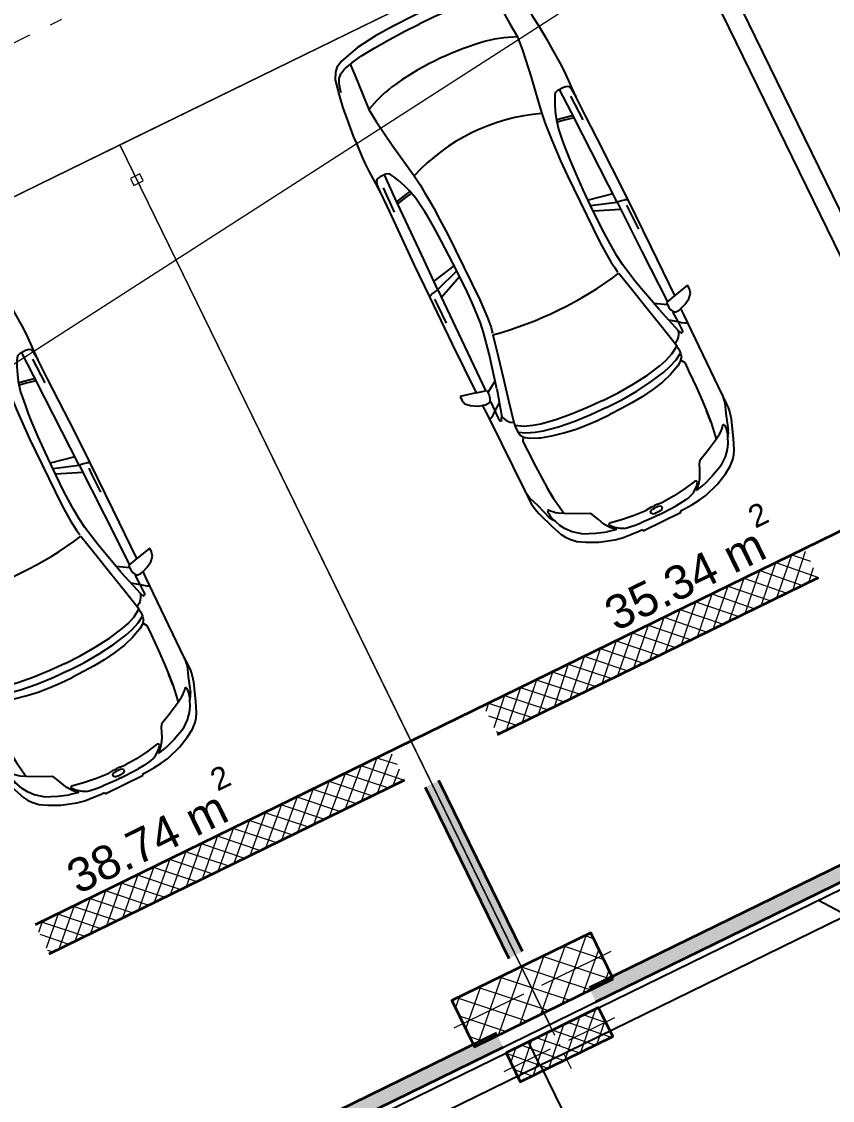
# Model space of a CAD drawing. Header units: metres. Extents: x 7511783 to 7512372, y 4692307 to 4692611.
# Drawn here: x 7512291.46 to 7512297.75, y 4692544.06 to 4692552.44 of the extents above; entities that cross this region are included whole.
import ezdxf

# ---------------------------------------------------------------- set-up
doc = ezdxf.new("R2010")
doc.units = ezdxf.units.M
doc.linetypes.add('Dot & Dashed', pattern=[670.2777624130249, 352.777767181396, -176.388883590699, 0, -141.11111164093])
doc.linetypes.add('Long Dashed', pattern=[793.7499761581423, 476.2499928474427, -317.4999833106997])
for name, color, linetype, lineweight, true_color in [('A - Fill Zone_Pen_No__156', 7, 'Continuous', 0, 0x54689e), ('A - Muret_Pen_No__102', 7, 'Continuous', 0, 0xcccccc), ('Marker - Section_Pen_No__85', 7, 'Continuous', 0, 0x80c2ff)]:
    doc.layers.add(name, color=color, linetype=linetype, lineweight=lineweight, true_color=true_color)
for name, color, linetype, lineweight in [('A - Muret', 7, 'Continuous', 0), ('A - Muret_Pen_No__101', 252, 'Continuous', 0), ('A - Muret_Pen_No__7', 7, 'Continuous', 0), ('A - Pllaka Themel_Pen_No__42', 8, 'Continuous', 0), ('A - Rampa_Pen_No__42', 8, 'Continuous', 0), ('A - Shtyllat', 7, 'Continuous', 0), ('A - Shtyllat_Pen_No__1', 7, 'Continuous', 0), ('A - Shtyllat_Pen_No__7', 7, 'Continuous', 0), ('A -Polyline_Pen_No__42', 8, 'Continuous', 0), ('A1 - Bodrumi -1', 7, 'Continuous', 0), ('garazhat-netw-amiri - b1', 20, 'Continuous', 0), ('Interior - Furniture _Pen_No__42', 8, 'Continuous', 0), ('Marker - Section', 7, 'Continuous', 0), ('Structural - Bearing', 7, 'Continuous', 0), ('Structural - Bearing_Pen_No__20', 1, 'Continuous', 0), ('Structural - Bearing_Pen_No__21', 7, 'Continuous', 0), ('vijat rregullim', 1, 'Continuous', 0)]:
    doc.layers.add(name, color=color, linetype=linetype, lineweight=lineweight)
doc.styles.add('GENERATED_STYLE_1', font='arial.ttf')
pattern_1 = [(44.99999999999999, (0, 0), (-68.94290863686237, 68.94290863686243), []), (135.0000000000002, (0, 0), (68.94290863686219, 68.94290863686261), [])]

# ---------------------------------------------------------------- blocks, each defined once
blk = doc.blocks.new('Slab_1', base_point=(-1850.000000000003, -20500.83600967443))
at = {"layer": 'A - Pllaka Themel_Pen_No__42', "color": 8, "linetype": 'Continuous', "lineweight": 25, "flags": 128}
blk.add_lwpolyline([(-1850.000000000003, -20500.83600967443), (27400.0000000007, -20500.83534970144), (27400.0000000007, 1500), (-1000, 1500), (-999.9999999999993, -8550.830745419273), (-1850.000000000002, -8550.830745419273)], close=True, dxfattribs=at)
blk = doc.blocks.new('Slab_2', base_point=(27550, -20500.83535421408))
at = {"layer": 'A - Pllaka Themel_Pen_No__42', "color": 8, "linetype": 'Continuous', "lineweight": 25, "flags": 128}
blk.add_lwpolyline([(27550, -20500.83535421408), (52100, -20500.83535421408), (52100, 1500), (27550, 1500)], close=True, dxfattribs=at)
blk = doc.blocks.new('Wall_32', base_point=(5824.862731304112, -24950.40664052381))
at = {"layer": 'A - Muret_Pen_No__101', "linetype": 'Continuous', "lineweight": 13}
h = blk.add_hatch(dxfattribs=at)
h.set_pattern_fill('CONCRETE_BLOCK', color=252, style=0, pattern_type=2)
h.set_pattern_definition(pattern_1)
h.paths.add_polyline_path([(6424.862816457296, -24950.41492313773), (9499.99819457595, -24950.45703086066), (9500.001641991863, -24700.63338816103), (10300.00183761077, -24700.64422289676), (10299.99814395087, -24950.46786559639), (13074.99829154035, -24950.50578717143), (13075.00173895627, -24700.63338816103), (13875.00193457518, -24700.64422289676), (13874.99824091527, -24950.51686815115), (16424.99835657232, -24950.55208104225), (16425.00180398823, -24700.63338816103), (17225.00150711915, -24700.64422289676), (17224.99805970324, -24950.56316202198), (22349.99821248404, -24950.63358780419), (22350.00165989995, -24700.63338816103), (6424.866263873208, -24700.41496973857)])
at = {"layer": 'A - Muret_Pen_No__7', "color": 7, "linetype": 'Continuous', "lineweight": 35, "flags": 128}
for points in [[(22350.00171495449, -24700.63356742325), (6424.866061430847, -24700.41487988083)], [(6424.862801589685, -24950.41487985964), (9499.998173563203, -24950.45710830979)], [(10299.99816184471, -24950.46809408945), (13074.9982892329, -24950.50620101496)]]:
    blk.add_lwpolyline(points, dxfattribs=at)
blk = doc.blocks.new('Wall_38', base_point=(16950, -19000.83965125988))
at = {"layer": 'A - Muret_Pen_No__102', "linetype": 'Continuous', "lineweight": 0, "true_color": 0xcccccc}
for points in [[(22350.00006556553, -18880.83973710552), (16950, -18880.83973710552), (16950, -19000.839679736), (22350.00006556553, -19000.8406140397)], [(26450.00000000064, -18880.83973710552), (23149.99994263089, -18880.83973710552), (23149.99994263089, -19000.8406140397), (27400.0000000007, -19000.839679736), (26450.00000000064, -19000.83531965208)]]:
    blk.add_hatch(color=254, dxfattribs=at).paths.add_polyline_path(points)
at = {"layer": 'A - Muret_Pen_No__7', "color": 7, "linetype": 'Continuous', "lineweight": 35, "flags": 128}
for points in [[(18780.00004897139, -18880.83965125988), (16950, -18880.83965125988)], [(22350.00006556553, -18880.83965125988), (18900.00004897139, -18880.83965125988)], [(26450.00000000064, -18880.83965125988), (23149.99994263089, -18880.83965125988)], [(16950, -19000.83965125988), (22350.00006556562, -19000.83965125988)], [(23149.99994263097, -19000.83965125988), (27400.0000000007, -19000.83965125988)]]:
    blk.add_lwpolyline(points, dxfattribs=at)
blk = doc.blocks.new('Wall_64', base_point=(22750, -16800.83534970144))
at = {"layer": 'A - Muret_Pen_No__102', "linetype": 'Continuous', "lineweight": 0, "true_color": 0xcccccc}
blk.add_hatch(color=254, dxfattribs=at).paths.add_polyline_path([(22690, -16920.83534970144), (22690, -18400.8406140397), (22810, -18400.8406140397), (22810, -16920.83534970144)])
at = {"layer": 'A - Muret_Pen_No__7', "color": 7, "linetype": 'Continuous', "lineweight": 35, "flags": 128}
for points in [[(22690, -16920.83534970144), (22690, -18400.8406140397)], [(22810, -18400.8406140397), (22810, -16920.83534970144)]]:
    blk.add_lwpolyline(points, dxfattribs=at)
blk = doc.blocks.new('Column_17', base_point=(-52908.25413540504, 206724.0072372175))
at = {"layer": 'Structural - Bearing', "linetype": 'Continuous', "lineweight": 0, "true_color": 0x000000}
h = blk.add_hatch(dxfattribs=at)
h.set_pattern_fill('CONCRETE_BLOCK', color=18, style=0, pattern_type=2)
h.set_pattern_definition([(44.99999999999999, (0, 0), (-91.92387818248316, 91.92387818248324), []), (135.0000000000002, (0, 0), (91.92387818248291, 91.92387818248349), [])])
h.paths.add_polyline_path([(-52308.25413540503, 206524.0072372175), (-52308.25413540503, 206924.0072372175), (-53508.25413540504, 206924.0072372175), (-53508.25413540504, 206524.0072372175)])
at = {"layer": 'Structural - Bearing_Pen_No__20', "color": 1, "linetype": 'Continuous', "lineweight": 0}
for p, q in [((-52908.25413540504, 206804.0072372175), (-52908.25413540504, 207004.0072372175)), ((-52988.25413540503, 206724.0072372175), (-53588.25413540504, 206724.0072372175)), ((-52828.25413540504, 206724.0072372175), (-52228.25413540504, 206724.0072372175)), ((-52908.25413540504, 206644.0072372175), (-52908.25413540504, 206444.0072372175))]:
    blk.add_line(p, q, dxfattribs=at)
blk.add_point((-52908.25413540504, 206724.0072372175), dxfattribs=at)
at = {"layer": 'Structural - Bearing_Pen_No__21', "color": 7, "linetype": 'Continuous', "lineweight": 35, "flags": 128}
blk.add_lwpolyline([(-52308.25413540503, 206524.0072372175), (-52308.25413540503, 206924.0072372175), (-53508.25413540504, 206924.0072372175), (-53508.25413540504, 206524.0072372175)], close=True, dxfattribs=at)
blk = doc.blocks.new('Column_92', base_point=(445.0000000000009, 13129.9161381408))
at = {"layer": 'A - Shtyllat_Pen_No__1', "color": 7, "linetype": 'Continuous', "lineweight": 13, "flags": 128}
blk.add_lwpolyline([(405.0000000000009, 13159.91613814081), (405.0000000000009, 13099.9161381408), (485.000000000001, 13099.9161381408), (485.000000000001, 13159.91613814081)], close=True, dxfattribs=at)
blk = doc.blocks.new('Column_191', base_point=(22750, -19175.45772942339))
at = {"layer": 'A - Shtyllat', "linetype": 'Continuous', "lineweight": 0, "true_color": 0x000000}
h = blk.add_hatch(dxfattribs=at)
h.set_pattern_fill('CONCRETE_BLOCK', color=18, style=0, pattern_type=2)
h.set_pattern_definition(pattern_1)
h.paths.add_polyline_path([(23150.00173102811, -19050.46326884806), (22350.00173110482, -19050.45219002268), (22349.99826897189, -19300.45218999871), (23149.99826889518, -19300.46326882409)])
at = {"layer": 'A - Shtyllat_Pen_No__1', "color": 7, "linetype": 'Continuous', "lineweight": 13}
for p, q in [((22750.00110788254, -19095.45772943106), (22750.002838949, -18970.45772944305)), ((22670.00000000767, -19175.45662154085), (22270.00000004603, -19175.45108212816)), ((22829.99999999233, -19175.45883730592), (23229.99999995397, -19175.46437671861)), ((22749.99889211746, -19255.45772941571), (22749.997161051, -19380.45772940373))]:
    blk.add_line(p, q, dxfattribs=at)
blk.add_point((22750, -19175.45772942339), dxfattribs=at)
at = {"layer": 'A - Shtyllat_Pen_No__7', "color": 7, "linetype": 'Continuous', "lineweight": 35, "flags": 128}
blk.add_lwpolyline([(23150.00173102811, -19050.46326884806), (22350.00173110482, -19050.45219002268), (22349.99826897189, -19300.45218999871), (23149.99826889518, -19300.46326882409)], close=True, dxfattribs=at)
blk = doc.blocks.new('Car 05 22')
at = {"layer": 'Interior - Furniture _Pen_No__42', "color": 8, "linetype": 'Continuous', "lineweight": 25}
for p, q in [((1961.117547741, 983.2211582230001), (1928.938242309, 983.2211582230001)), ((1928.938242309, 983.2211582230001), (1957.843908175, 858.0544967500001)), ((1996.903176747, 974.9060932166), (1961.117547741, 983.2211582230001)), ((2026.89661068, 945.007687052), (1996.903176747, 974.9060932166)), ((2054.5732194, 897.577022836), (2026.89661068, 945.007687052)), ((-251.752794228, 841.0437339470001), (-372.3345973750002, 830.2299334650002)), ((-168.2198443133, 844.6061713611999), (-251.752794228, 841.0437339470001)), ((-78.35772569479998, 850.6357850930001), (-168.2198443133, 844.6061713611999)), ((-24.036324899, 852.2918850640001), (-78.35772569479998, 850.6357850930001)), ((40.3182760438, 852.333685063), (-24.036324899, 852.2918850640001)), ((230.8030912739, 845.5192631063), (40.3182760438, 852.333685063)), ((138.8862428820001, 832.3883788069999), (165.168377873, 840.2758852750001)), ((165.168377873, 840.2758852750001), (194.733578306, 844.324685204)), ((194.733578306, 844.324685204), (230.803091274, 845.519263106)), ((400.0158099590001, 847.5968063790001), (230.8030912739, 845.5192631063)), ((590.7241636140001, 851.6786068920002), (400.0158099590001, 847.5968063790001)), ((856.5325990199999, 856.1697074550001), (590.7241636140001, 851.6786068920002)), ((1129.8609284, 858.5331077519999), (856.5325990199999, 856.1697074550001)), ((1120.69723063, 838.160005195), (1120.16623076, 836.3248049650001)), ((1129.8609284, 858.5331077519999), (1120.69723063, 838.160005195)), ((1536.1071561, 860.3802508980001), (1129.8609284, 858.5331077519999)), ((1957.843908175, 858.0544967500001), (1536.1071561, 860.3802508980001)), ((1957.84390817, 858.0544967500001), (1977.22141076, 777.427813481)), ((2067.91700908, 857.6794056350002), (2054.5732194, 897.577022836)), ((2119.91703998, 857.4374531180001), (2067.91700908, 857.6794056350002)), ((2075.28112592, 835.6608695470001), (2067.91700908, 857.6794056350002)), ((2193.165590015, 856.4504063259001), (2119.91703998, 857.4374531180001)), ((2182.27381684, 834.0818412380002), (2193.16559002, 856.4504063260001)), ((2808.01466132, 852.5547640039999), (2193.165590015, 856.4504063259001)), ((2855.7113639, 852.6327640009999), (2808.01466132, 852.5547640039999)), ((2808.01466132, 852.5547640039999), (2876.86636504, 843.3172643940001)), ((2891.44016583, 852.528764005), (2855.7113639, 852.6327640009999)), ((2876.86636504, 843.3172643940001), (2954.16376923, 813.731165643)), ((2922.51356751, 852.0343640259999), (2891.44016583, 852.528764005)), ((2945.17226874, 849.4061641369999), (2922.51356751, 852.0343640259999)), ((2989.61447115, 839.6482645490003), (2945.17226874, 849.4061641369999)), ((3013.55027244, 833.064864827), (2989.61447115, 839.6482645490003)), ((-706.3378894982, 775.7872218095), (-757.6903274910002, 747.022066986)), ((-585.227090103, 801.027979058), (-706.3378894982, 775.7872218095)), ((-664.8727541800001, 760.961322365), (-701.0941271610001, 743.2591195180001)), ((-626.571782751, 772.4860242179999), (-664.8727541800001, 760.961322365)), ((-594.8871138119998, 778.489558035), (-626.571782751, 772.4860242179999)), ((-483.1389679684001, 817.2581826864), (-585.227090103, 801.027979058)), ((-372.3345973750002, 830.2299334650002), (-483.1389679684001, 817.2581826864)), ((124.560977278, 791.396786131), (129.0398444, 820.468777931)), ((125.693926866, 743.8968737240001), (124.560977278, 791.396786131)), ((327.3887276080001, 761.9208956260001), (125.394377448, 756.455747737)), ((129.0398444, 820.468777931), (138.8862428820001, 832.3883788069999)), ((210.873013229, 809.231738788), (418.0703055720001, 816.1926024380002)), ((521.950780327, 764.672895972), (327.3887276080001, 761.9208956260001)), ((355.2943663540001, 762.315609428), (339.1227247570001, 683.1192857359999)), ((373.4006373970001, 762.571715197), (357.2289958010001, 683.375391506)), ((813.6270094460001, 769.327996556), (521.950780327, 764.672895972)), ((1108.59023357, 773.98329714), (813.6270094460001, 769.327996556)), ((1036.25651944, 772.8416796290002), (996.5002997029999, 578.7916468290002)), ((1041.96657906, 578.0240872360001), (1107.56627095, 773.967136299)), ((1173.32542975, 774.8950612010001), (1090.33970038, 577.8925306800002)), ((1115.14443198, 808.9482015290001), (1108.59023357, 773.98329714)), ((1108.59023357, 773.98329714), (1537.61805657, 780.0259473990001)), ((1119.51383092, 833.267204581), (1115.14443198, 808.9482015290001)), ((1120.16623076, 836.3248049650001), (1119.51383092, 833.267204581)), ((1162.63563846, 830.4777734580001), (1220.13025657, 829.0713745190002)), ((1220.13025657, 829.0713745190002), (1369.65750367, 831.4890726950001)), ((1537.61805657, 780.0256115210001), (1974.99295641, 786.0764425990001)), ((1939.15395607, 686.22492547), (1995.917261, 777.427813481)), ((1977.22141076, 777.427813481), (2019.59119012, 777.427813481)), ((2000.39650233, 701.5917706940002), (2213.53100788, 762.9814866290001)), ((2019.59119012, 777.427813481), (2044.48611622, 783.069509224)), ((2044.48611622, 783.069509224), (2063.35562216, 792.2740022800001)), ((2063.35562216, 792.2740022800001), (2070.42572439, 799.8521965630001)), ((2068.68333559, 787.696981005), (2065.39356605, 794.4584027669999)), ((2068.68333559, 787.696981005), (2148.02030692, 790.4828861469999)), ((2070.42572439, 799.8521965630001), (2075.2191259, 809.398389361)), ((2075.2191259, 809.398389361), (2075.28112592, 835.6608695470001)), ((2106.51930118, 732.1586113790001), (2148.02030692, 790.4828861469999)), ((2148.02030692, 790.4828861469999), (2166.81146925, 813.8145374840001)), ((2148.02030692, 790.4828861469999), (2205.61920777, 792.204186117)), ((2166.81146925, 813.8145374840001), (2182.27381684, 834.0818412380002)), ((2205.61920777, 792.204186117), (2227.21980808, 791.0038861380001)), ((2226.59190807, 769.8777067159999), (2213.53100788, 762.9814866290001)), ((2213.53100788, 762.9814866290001), (2238.34670825, 752.240186817)), ((2234.36910819, 773.9630864369999), (2226.59190807, 769.8828865080001)), ((2227.21980808, 791.0038861380001), (2232.61990816, 790.0299861550001)), ((2232.61990816, 790.0299861550001), (2237.93539134, 787.287122525)), ((2238.46067648, 776.864360243), (2234.36910819, 773.9630864369999)), ((2240.81890828, 784.0391862600001), (2237.93539134, 787.287122525)), ((2238.46067648, 776.864360243), (2240.85090828, 780.520986322)), ((2240.85090828, 780.520986322), (2240.81890828, 784.0391862600001)), ((2904.11849592, 832.8863289209999), (2905.06820589, 832.837990116)), ((2954.16376923, 813.731165643), (3075.78877375, 774.6896785450001)), ((3154.26138006, 782.5577669589999), (3013.55027244, 833.064864827)), ((3022.47491973, 758.305686711), (3023.66221975, 762.4851866380001)), ((3024.49924208, 753.7186598590001), (3022.47491973, 758.305686711)), ((3023.66221975, 762.4851866380001), (3034.64521991, 765.0503865930001)), ((3034.64521991, 765.0503865930001), (3046.93432009, 763.817386614)), ((3046.93432009, 763.817386614), (3060.9451203, 762.9292866300001)), ((3060.9451203, 762.9292866300001), (3089.85712072, 757.3861867269999)), ((3100.48402088, 763.1120866269999), (3075.78877375, 774.6896785450001)), ((3089.85712072, 757.3861867269999), (3108.43932099, 751.4304868319999)), ((3114.13862108, 753.311186799), (3100.48402088, 763.1120866269999)), ((3235.883818752, 747.6101556219), (3154.26138006, 782.5577669589999)), ((-784.8200333720001, 721.8124613509999), (-815.0478655078001, 667.7598955197003)), ((-757.6903274910002, 747.022066986), (-784.8200333720001, 721.8124613509999)), ((-729.425104913, 716.3992494200002), (-750.5770825730001, 669.7773949330001)), ((-701.0941271610001, 743.2591195180001), (-729.425104913, 716.3992494200002)), ((132.4291391170001, 722.8048827370001), (125.693926866, 743.8968737240001)), ((146.670770152, 710.6062742990001), (132.4291391170001, 722.8048827370001)), ((171.252864179, 696.6287725440002), (146.670770152, 710.6062742990001)), ((212.566754139, 676.5412700230003), (171.252864179, 696.6287725440002)), ((266.3151410770001, 654.566867265), (212.566754139, 676.5412700230003)), ((339.1227247570001, 683.1192857359999), (329.5580559370001, 633.867334886)), ((357.2289958010001, 683.375391506), (346.76505809, 629.492778784)), ((2000.39650233, 701.5917706940002), (1730.35620914, 633.8338533080002)), ((2122.04550654, 659.9572884350001), (2293.79610906, 697.650987774)), ((2238.34670825, 752.240186817), (2258.53170854, 739.7174870370001)), ((2258.53170854, 739.7174870370001), (2269.0398087, 731.086787188)), ((2269.0398087, 731.086787188), (2278.83550884, 721.9650873480001)), ((2278.83550884, 721.9650873480001), (2293.79610906, 697.650987774)), ((2293.79610906, 697.650987774), (2317.1870094, 700.7385877199999)), ((2293.79610906, 697.6386630720001), (2293.79610906, 697.650987774)), ((2317.1870094, 700.7385877199999), (2345.74280982, 702.7498876850002)), ((2355.13419975, 639.912801441), (2317.1870094, 700.7385877199999)), ((2345.74280982, 702.7498876850002), (2378.92931031, 702.0184876970001)), ((2410.10490185, 649.1086815510001), (2378.92931031, 702.0184876970001)), ((2378.92931031, 702.0184876970001), (2410.57231077, 694.202887834)), ((2410.57231077, 694.202887834), (2410.58631694, 694.1782473540002)), ((2428.73881104, 681.706188053), (2410.57231077, 694.202887834)), ((2428.73881104, 681.706188053), (2457.25830016, 700.0355353230001)), ((2428.77597173, 681.7007453250001), (2428.73881104, 681.706188053)), ((2428.77597173, 681.7007453250001), (2456.66545813, 639.8418234830003)), ((2457.25830016, 700.0355353230001), (2535.4819126, 697.9905877680001)), ((2535.4226126, 697.9916562040003), (2673.21491462, 695.5089878119999)), ((2535.46586986, 697.9894090810001), (2535.4819126, 697.988971943)), ((2673.21491462, 695.5089878119999), (2787.200816290001, 691.4809878819999)), ((2787.200816290001, 691.4809878819999), (2868.41581748, 687.223087957)), ((2868.39588233, 687.2248867100001), (2959.72331881, 678.984388101)), ((2959.72331881, 678.984388101), (2868.41581748, 687.1969879569999)), ((2959.72331881, 678.984388101), (3047.2313201, 666.2002883250001)), ((3037.91041996, 743.452886971), (3024.49924208, 753.7186598590001)), ((3050.61522015, 730.6688871950001), (3037.91041996, 743.452886971)), ((3064.50712035, 714.6457874760001), (3050.61522015, 730.6688871950001)), ((3076.97452053, 697.807687771), (3064.50712035, 714.6457874760001)), ((3100.00912087, 656.556188494), (3076.97452053, 697.807687771)), ((3108.43932099, 751.4304868319999), (3122.8656212, 746.435986919)), ((3122.8656212, 746.435986919), (3114.13862108, 753.311186799)), ((3170.0706946, 726.5554905960001), (3122.8656212, 746.435986919)), ((3211.69204952, 701.0151137130001), (3170.0706946, 726.5554905960001)), ((3254.25934432, 663.1775183300001), (3211.69204952, 701.0151137130001)), ((3269.07948628, 728.3294692490001), (3235.883818752, 747.6101556219)), ((3298.56678787, 705.6390702070001), (3269.07948628, 728.3294692490001)), ((3337.33388997, 663.380671991), (3298.56678787, 705.6390702070001)), ((-815.0478655078001, 667.7598955197003), (-855.0523550635, 511.0116477078998)), ((-768.27197925, 602.2788720830002), (-782.764796709, 510.0106247469999)), ((-768.27197925, 602.2788720830002), (-750.5770825730001, 669.7773949330001)), ((-764.3441764490001, 617.261773195), (-665.7281459970001, 623.9546285630003)), ((-665.7281459970001, 623.9546285630003), (-500.877431885, 634.180288886)), ((-500.877431885, 634.180288886), (-383.0238853850001, 641.9613403830001)), ((-383.0238853850001, 641.9613403830001), (-274.2208861730001, 631.3184000780001)), ((-274.2208861730001, 631.3184000780001), (-56.40485420300001, 600.536895199)), ((-56.40485420300001, 600.536895199), (145.941775497, 566.5900898169999)), ((319.490328155, 636.426864989), (266.3151410770001, 654.566867265)), ((392.7088835140001, 617.8124267930001), (319.490328155, 636.426864989)), ((474.8166917820001, 607.105387857), (392.7088835140001, 617.8124267930001)), ((521.3449804749999, 601.6186871690002), (474.8166917820001, 607.105387857)), ((569.993568652, 596.838186569), (521.3449804749999, 601.6186871690002)), ((652.59274858, 590.9845858339999), (569.993568652, 596.838186569)), ((772.8388193580001, 584.9903850819999), (652.59274858, 590.9845858339999)), ((1483.8761315, 590.1361862749999), (1403.02450604, 584.4121905939999)), ((1562.00595611, 600.5964783840001), (1483.8761315, 590.1361862749999)), ((1730.35620914, 633.8338533080002), (1562.00595611, 600.5964783840001)), ((1779.61280153, 581.7538898049999), (1952.84760406, 621.338789111)), ((1952.84760406, 621.338789111), (2122.04550654, 659.9572884350001)), ((2379.77420337, 575.387091212), (2355.13301598, 639.9159014410001)), ((2436.02871163, 583.2244924540001), (2410.10490185, 649.1086815510001)), ((2456.66545813, 639.8418234830003), (2487.23639187, 574.2621729599999)), ((3047.20992906, 666.2041971140002), (3100.00912087, 656.556188494)), ((3152.92075342, 553.873393456), (3100.00912087, 656.556188494)), ((3301.86726379, 602.8090087200001), (3254.25934432, 663.1775183300001)), ((3301.86726379, 602.8090087200001), (3346.01551313, 501.42179807)), ((3374.49419199, 603.583974516), (3337.33388997, 663.380671991)), ((3418.40079436, 512.743978351), (3374.49419199, 603.583974516)), ((-855.0523550635, 511.0116477078998), (-874.6778528530002, 344.9579771100001)), ((-782.7621654889999, 510.0273763590001), (-794.5333543099999, 390.6265818930001)), ((145.941775497, 566.5900898169999), (233.261172115, 552.312592089)), ((233.261172115, 552.312592089), (315.3092800730001, 541.359190513)), ((315.2936019620001, 541.3606176840001), (384.2945810830001, 535.0794906230002)), ((384.2815104790001, 535.0803623180001), (454.174320738, 530.4191213629999)), ((454.170282107, 530.4193907049998), (526.242583163, 526.2868907769998)), ((526.2331313149999, 526.287307384), (627.7018846490002, 521.814890855)), ((627.6985462070002, 521.8149872519999), (756.75876515, 518.0884218199999)), ((756.75876515, 518.0884218199999), (1322.62824821, 518.052230308)), ((907.266686691, 580.298084493), (772.8388193580001, 584.9903850819999)), ((1041.96657906, 578.0240872360001), (907.266686691, 580.298084493)), ((1227.79815085, 577.518695794), (1041.96657906, 578.0240872360001)), ((1316.09897866, 580.475793563), (1227.79815085, 577.518695794)), ((1403.02450604, 584.4121905939999), (1316.09897866, 580.475793563)), ((1322.62824821, 518.052230308), (1420.49779626, 521.6528908580001)), ((1420.49066257, 521.652523245), (1466.64156934, 524.030772681)), ((1466.62639694, 524.029990817), (1510.87647584, 527.594696836)), ((1510.85529759, 527.5929907539999), (1554.25309822, 533.0576906580002)), ((1554.25309822, 533.0576906580002), (1596.82961355, 540.969674969)), ((1597.28918852, 541.1774857889999), (1596.65116701, 540.8889849259999)), ((1610.72419049, 544.0665862469999), (1779.61280153, 581.7538898049999)), ((2397.33410595, 514.2584815219999), (2379.77250853, 575.3929912130001)), ((2419.31580918, 395.73626267), (2397.33316008, 514.2635815229999)), ((2453.63941421, 521.616582688), (2436.02871163, 583.2244924540001)), ((2477.61661773, 401.0764635800001), (2453.63941421, 521.616582688)), ((2487.23639187, 574.2621729599999), (2491.79934275, 562.0052962960002)), ((2491.79994982, 562.0052962960002), (2517.90263133, 477.034766618)), ((3189.62073735, 475.569766106), (3152.92075342, 553.873393456)), ((3457.47689648, 393.098483403), (3418.40079436, 512.743978351)), ((2517.90263133, 477.034766618), (2537.54372273, 384.081034151)), ((3199.39883308, 466.7584630290001), (3189.62073735, 475.569766106)), ((3220.69886845, 454.3885401880001), (3199.39883308, 466.7584630290001)), ((3256.10680826, 439.241753418), (3220.67662376, 454.401458713)), ((3288.39019413, 425.101248479), (3256.10680826, 439.241753418)), ((3319.36158057, 408.4128426500001), (3288.39019413, 425.101248479)), ((3346.01551313, 501.42179807), (3374.29746586, 419.557472908)), ((3391.09039087, 344.247647689), (3374.29746586, 419.557472908)), ((-874.6778528530002, 344.9579771100001), (-882.9440546450002, 194.680643518)), ((-794.5333543099999, 390.6265818930001), (-802.432846809, 258.715288008)), ((2433.73206705, 266.091642182), (2419.31580918, 395.73626267)), ((2493.88922012, 269.050242651), (2477.61661773, 401.0764635800001)), ((2537.54372273, 384.081034151), (2551.45611664, 285.6281997640001)), ((3353.46269085, 384.251283776), (3319.36158057, 408.4128426500001)), ((3321.23357975, 370.497229407), (3320.99727986, 362.132926485)), ((3320.99727986, 362.132926485), (3338.31527228, 276.8564967000001)), ((3324.65427826, 377.297531782), (3321.23357975, 370.497229407)), ((3328.30797666, 379.591332583), (3324.65427826, 377.297531782)), ((3338.46837221, 379.452332535), (3328.30797666, 379.591332583)), ((3363.6407612, 357.8117249760001), (3338.46837221, 379.452332535)), ((3377.18239213, 359.973484801), (3353.46269085, 384.251283776)), ((3396.66521323, 315.8049103040001), (3363.6407612, 357.8117249760001)), ((3391.09039087, 344.247647689), (3377.18239213, 359.973484801)), ((3468.34279707, 330.9338860280001), (3457.47689648, 393.098483403)), ((-802.432846809, 258.715288008), (-806.813142649, 124.936494209)), ((2441.61713002, 131.955220918), (2433.73181129, 266.093942182)), ((2503.10292147, 133.173421111), (2493.88922012, 269.050242651)), ((2551.45611664, 285.6281997640001), (2559.71041303, 193.693567653)), ((3338.31527228, 276.8564967000001), (3351.88296634, 172.661960307)), ((3408.0703938, 289.3779877820002), (3396.66521323, 315.8049103040001)), ((3408.0703938, 289.3779877820002), (3413.77629411, 267.259988716)), ((3413.77548775, 267.2641933500001), (3418.45445829, 242.866384828)), ((3474.4914974, 263.721088865), (3468.34279707, 330.9338860280001)), ((3478.33319761, 199.9171915590001), (3474.4914974, 263.721088865)), ((-882.9440546450002, 194.680643518), (-885.376707689, 0)), ((2559.71041303, 193.693567653), (2564.38081099, 101.185635342)), ((3351.88296634, 172.661960307), (3358.34376351, 75.87012649980001)), ((3418.45219437, 242.878189745), (3424.04489467, 200.723791525)), ((3424.04489467, 200.723791525), (3427.72848251, 152.023715234)), ((3479.35651311, 164.9481933352), (3478.33319761, 199.9171915590001)), ((-806.813142649, 124.936494209), (-808.0470753050001, 0)), ((2444.0197128, -0.02730000432770001), (2441.61701245, 131.957220918)), ((2506.01959488, -3.859767548100002e-13), (2503.10292147, 133.173421111)), ((2564.38081099, 101.185635342), (2566.01761027, -0.006100002130650002)), ((3432.36383112, 39.98011396419999), (3427.72848251, 152.023715234)), ((3489.51959821, 164.9481933352), (3479.35651311, 164.9481933352)), ((3489.51959821, -164.9481933352), (3489.51959821, 164.9481933352)), ((-885.376707689, 0), (-882.9440546450002, -194.680643518)), ((-806.813142649, -124.936494209), (-808.0470753050001, 1.476718538480001e-13)), ((2444.0197128, 0.02730000432710001), (2441.61701245, -131.957220918)), ((2564.38081099, -101.185635342), (2566.01761027, 0.006100002129970001)), ((3353.95786543, 27.8932505984), (3358.34376351, 75.87012649980001)), ((3353.95786543, 27.8932505984), (3353.95786543, -0.7649002671629999)), ((3353.95786543, -27.8932505984), (3353.95786543, 0.7649002671619999)), ((3370.89075802, 11.7411041009), (3370.32315827, -0.7649002671629999)), ((3370.89075802, -11.7411041009), (3370.32315827, 0.7649002671619999)), ((3372.49235732, 23.6550082622), (3370.89075802, 11.7411041009)), ((3376.26728506, 38.993950924), (3372.49235732, 23.6550082622)), ((3381.98685317, 46.5714162664), (3376.26728506, 38.993950924)), ((3386.21005132, 48.3522168884), (3381.98685317, 46.5714162664)), ((3386.21005132, 48.3522168884), (3394.28954778, 48.3522168884)), ((3398.51284593, 46.5714162664), (3394.28954778, 48.3522168884)), ((3404.23226311, 38.99375151340001), (3398.51284593, 46.5714162664)), ((3404.23226311, 38.99375151340001), (3408.00714178, 23.6550082622)), ((3408.00714178, 23.6550082622), (3409.76654101, 8.055102813469999)), ((3409.76654101, 8.055102813469999), (3409.76654101, -4.961309141290002e-13)), ((3431.76949509, 57.3729975776), (3431.76949509, 56.7710829698)), ((3432.04453126, -0.0109000038072), (3432.36383112, 39.98011396419999)), ((3432.04453126, 0.0109000038063), (3432.36383112, -39.98011396419999)), ((2506.01959488, -2.780368116010001e-13), (2503.10292147, -133.173421111)), ((3351.88296634, -172.661960307), (3358.34376351, -75.87012649980001)), ((3353.95786543, -27.8932505984), (3358.34376351, -75.87012649980001)), ((3372.49235732, -23.6550082622), (3370.89075802, -11.7411041009)), ((3376.26728506, -38.993950924), (3372.49235732, -23.6550082622)), ((3381.98685317, -46.5714162664), (3376.26728506, -38.993950924)), ((3386.21005132, -48.3522168884), (3381.98685317, -46.5714162664)), ((3386.21005132, -48.3522168884), (3394.28954778, -48.3522168884)), ((3398.51284593, -46.5714162664), (3394.28954778, -48.3522168884)), ((3404.23226311, -38.99375151340001), (3398.51284593, -46.5714162664)), ((3404.23226311, -38.99375151340001), (3408.00714178, -23.6550082622)), ((3408.00714178, -23.6550082622), (3409.76654101, -8.055102813469999)), ((3409.76654101, -8.055102813469999), (3409.76654101, -3.892295027780001e-13)), ((3432.36383112, -39.98011396419999), (3427.72848251, -152.023715234)), ((3431.76949509, -57.3729975776), (3431.76949509, -56.7710829698)), ((-802.432846809, -258.715288008), (-806.813142649, -124.936494209)), ((2441.61713002, -131.955220918), (2433.73181129, -266.093942182)), ((2503.10292147, -133.173421111), (2493.88922012, -269.050242651)), ((2559.71041303, -193.693567653), (2564.38081099, -101.185635342)), ((3424.04489467, -200.723791525), (3427.72848251, -152.023715234)), ((3478.33319761, -199.9171915590001), (3479.35651311, -164.9481933352)), ((3479.35651311, -164.9481933352), (3489.51959821, -164.9481933352)), ((-882.9440546450002, -194.680643518), (-874.6778528530002, -344.9579771100001)), ((2551.45611664, -285.6281997640001), (2559.71041303, -193.693567653)), ((3338.31527228, -276.8564967000001), (3351.88296634, -172.661960307)), ((3413.77548775, -267.2641933500001), (3418.45445829, -242.866384828)), ((3418.45219437, -242.878189745), (3424.04489467, -200.723791525)), ((3474.4914974, -263.721088865), (3478.33319761, -199.9171915590001)), ((-794.5333543099999, -390.6265818930001), (-802.432846809, -258.715288008)), ((2433.73206705, -266.091642182), (2419.31580918, -395.73626267)), ((2493.88922012, -269.050242651), (2477.61661773, -401.0764635800001)), ((2537.54372273, -384.081034151), (2551.45611664, -285.6281997640001)), ((3320.99727986, -362.132926485), (3338.31527228, -276.8564967000001)), ((3396.66521323, -315.8049103040001), (3363.6407612, -357.8117249760001)), ((3408.0703938, -289.3779877820002), (3396.66521323, -315.8049103040001)), ((3408.0703938, -289.3779877820002), (3413.77629411, -267.259988716)), ((3457.47689648, -393.098483403), (3468.34279707, -330.9338860280001)), ((3468.34279707, -330.9338860280001), (3474.4914974, -263.721088865)), ((-874.6778528530002, -344.9579771100001), (-855.0523550635, -511.0116477078998)), ((-782.7621654889999, -510.0273763590001), (-794.5333543099999, -390.6265818930001)), ((2419.31580918, -395.73626267), (2397.33316008, -514.2635815229999)), ((2477.61661773, -401.0764635800001), (2453.63941421, -521.616582688)), ((2517.90263133, -477.034766618), (2537.54372273, -384.081034151)), ((3319.36158057, -408.4128426500001), (3288.39019413, -425.101248479)), ((3353.46269085, -384.251283776), (3319.36158057, -408.4128426500001)), ((3321.23357975, -370.497229407), (3320.99727986, -362.132926485)), ((3324.65427826, -377.297531782), (3321.23357975, -370.497229407)), ((3328.30797666, -379.591332583), (3324.65427826, -377.297531782)), ((3338.46837221, -379.452332535), (3328.30797666, -379.591332583)), ((3363.6407612, -357.8117249760001), (3338.46837221, -379.452332535)), ((3377.18239213, -359.973484801), (3353.46269085, -384.251283776)), ((3391.09039087, -344.247647689), (3374.29746586, -419.557472908)), ((3391.09039087, -344.247647689), (3377.18239213, -359.973484801)), ((3418.40079436, -512.743978351), (3457.47689648, -393.098483403)), ((2491.79994982, -562.0052962960002), (2517.90263133, -477.034766618)), ((3189.62073735, -475.569766106), (3152.92075342, -553.873393456)), ((3199.39883308, -466.7584630290001), (3189.62073735, -475.569766106)), ((3220.69886845, -454.3885401880001), (3199.39883308, -466.7584630290001)), ((3256.10680826, -439.241753418), (3220.67662376, -454.401458713)), ((3288.39019413, -425.101248479), (3256.10680826, -439.241753418)), ((3301.86726379, -602.8090087200001), (3346.01551313, -501.42179807)), ((3346.01551313, -501.42179807), (3374.29746586, -419.557472908)), ((-855.0523550635, -511.0116477078998), (-815.0478655078001, -667.7598955197003)), ((-768.27197925, -602.2788720830002), (-782.764796709, -510.0106247469999)), ((-56.40485420300001, -600.536895199), (145.941775497, -566.5900898169999)), ((145.941775497, -566.5900898169999), (233.261172115, -552.312592089)), ((233.261172115, -552.312592089), (315.3092800730001, -541.359190513)), ((315.2936019620001, -541.3606176840001), (384.2945810830001, -535.0794906230002)), ((384.2815104790001, -535.0803623180001), (454.174320738, -530.4191213629999)), ((454.170282107, -530.4193907049998), (526.242583163, -526.2868907769998)), ((526.2331313149999, -526.287307384), (627.7018846490002, -521.814890855)), ((627.6985462070002, -521.8149872519999), (756.75876515, -518.0884218199999)), ((772.8388193580001, -584.9903850819999), (652.59274858, -590.9845858339999)), ((756.75876515, -518.0884218199999), (1322.62824821, -518.052230308)), ((907.266686691, -580.298084493), (772.8388193580001, -584.9903850819999)), ((1041.96657906, -578.0240872360001), (907.266686691, -580.298084493)), ((1036.25651944, -772.8416796290002), (996.5002997029999, -578.7916468290002)), ((1227.79815085, -577.518695794), (1041.96657906, -578.0240872360001)), ((1041.96657906, -578.0240872360001), (1107.56627095, -773.967136299)), ((1173.32542975, -774.8950612010001), (1090.33970038, -577.8925306800002)), ((1316.09897866, -580.475793563), (1227.79815085, -577.518695794)), ((1403.02450604, -584.4121905939999), (1316.09897866, -580.475793563)), ((1322.62824821, -518.052230308), (1420.49779626, -521.6528908580001)), ((1483.8761315, -590.1361862749999), (1403.02450604, -584.4121905939999)), ((1420.49066257, -521.652523245), (1466.64156934, -524.030772681)), ((1466.62639694, -524.029990817), (1510.87647584, -527.594696836)), ((1510.85529759, -527.5929907539999), (1554.25309822, -533.0576906580002)), ((1554.25309822, -533.0576906580002), (1596.82961355, -540.969674969)), ((1597.28918852, -541.1774857889999), (1596.65116701, -540.8889849259999)), ((1610.72419049, -544.0665862469999), (1779.61280153, -581.7538898049999)), ((1779.61280153, -581.7538898049999), (1952.84760406, -621.338789111)), ((2379.77420337, -575.387091212), (2355.13301598, -639.9159014410001)), ((2397.33410595, -514.2584815219999), (2379.77250853, -575.3929912130001)), ((2436.02871163, -583.2244924540001), (2410.10490185, -649.1086815510001)), ((2453.63941421, -521.616582688), (2436.02871163, -583.2244924540001)), ((2456.66545813, -639.8418234830003), (2487.23639187, -574.2621729599999)), ((2487.23639187, -574.2621729599999), (2491.79934275, -562.0052962960002)), ((3152.92075342, -553.873393456), (3100.00912087, -656.556188494)), ((3374.49419199, -603.583974516), (3418.40079436, -512.743978351)), ((-815.0478655078001, -667.7598955197003), (-784.8200333720001, -721.8124613509999)), ((-768.27197925, -602.2788720830002), (-750.5770825730001, -669.7773949330001)), ((-764.3441764490001, -617.261773195), (-665.7281459970001, -623.9546285630003)), ((-729.425104913, -716.3992494200002), (-750.5770825730001, -669.7773949330001)), ((-665.7281459970001, -623.9546285630003), (-500.877431885, -634.180288886)), ((-500.877431885, -634.180288886), (-383.0238853850001, -641.9613403830001)), ((-383.0238853850001, -641.9613403830001), (-274.2208861730001, -631.3184000780001)), ((-274.2208861730001, -631.3184000780001), (-56.40485420300001, -600.536895199)), ((266.3151410770001, -654.566867265), (212.566754139, -676.5412700230003)), ((319.490328155, -636.426864989), (266.3151410770001, -654.566867265)), ((392.7088835140001, -617.8124267930001), (319.490328155, -636.426864989)), ((339.1227247570001, -683.1192857359999), (329.5580559370001, -633.867334886)), ((357.2289958010001, -683.375391506), (346.76505809, -629.492778784)), ((474.8166917820001, -607.105387857), (392.7088835140001, -617.8124267930001)), ((521.3449804749999, -601.6186871690002), (474.8166917820001, -607.105387857)), ((569.993568652, -596.838186569), (521.3449804749999, -601.6186871690002)), ((652.59274858, -590.9845858339999), (569.993568652, -596.838186569)), ((1562.00595611, -600.5964783840001), (1483.8761315, -590.1361862749999)), ((1730.35620914, -633.8338533080002), (1562.00595611, -600.5964783840001)), ((2000.39650233, -701.5917706940002), (1730.35620914, -633.8338533080002)), ((1952.84760406, -621.338789111), (2122.04550654, -659.9572884350001)), ((2122.04550654, -659.9572884350001), (2293.79610906, -697.650987774)), ((2355.13419975, -639.912801441), (2317.1870094, -700.7385877199999)), ((2410.10490185, -649.1086815510001), (2378.92931031, -702.0184876970001)), ((2428.77597173, -681.7007453250001), (2456.66545813, -639.8418234830003)), ((2959.72331881, -678.984388101), (3047.2313201, -666.2002883250001)), ((3047.20992906, -666.2041971140002), (3100.00912087, -656.556188494)), ((3100.00912087, -656.556188494), (3076.97452053, -697.807687771)), ((3254.25934432, -663.1775183300001), (3211.69204952, -701.0151137130001)), ((3301.86726379, -602.8090087200001), (3254.25934432, -663.1775183300001)), ((3298.56678787, -705.6390702070001), (3337.33388997, -663.380671991)), ((3337.33388997, -663.380671991), (3374.49419199, -603.583974516)), ((-784.8200333720001, -721.8124613509999), (-757.6903274910002, -747.022066986)), ((-757.6903274910002, -747.022066986), (-706.3378894982, -775.7872218095)), ((-701.0941271610001, -743.2591195180001), (-729.425104913, -716.3992494200002)), ((-664.8727541800001, -760.961322365), (-701.0941271610001, -743.2591195180001)), ((125.693926866, -743.8968737240001), (124.560977278, -791.396786131)), ((132.4291391170001, -722.8048827370001), (125.693926866, -743.8968737240001)), ((146.670770152, -710.6062742990001), (132.4291391170001, -722.8048827370001)), ((171.252864179, -696.6287725440002), (146.670770152, -710.6062742990001)), ((212.566754139, -676.5412700230003), (171.252864179, -696.6287725440002)), ((355.2943663540001, -762.315609428), (339.1227247570001, -683.1192857359999)), ((373.4006373970001, -762.571715197), (357.2289958010001, -683.375391506)), ((1939.15395607, -686.22492547), (1995.917261, -777.427813481)), ((2000.39650233, -701.5917706940002), (2213.53100788, -762.9814866290001)), ((2106.51930118, -732.1586113790001), (2148.02030692, -790.4828861469999)), ((2213.53100788, -762.9814866290001), (2238.34670825, -752.240186817)), ((2238.34670825, -752.240186817), (2258.53170854, -739.7174870370001)), ((2258.53170854, -739.7174870370001), (2269.0398087, -731.086787188)), ((2269.0398087, -731.086787188), (2278.83550884, -721.9650873480001)), ((2278.83550884, -721.9650873480001), (2293.79610906, -697.650987774)), ((2293.79610906, -697.6386630720001), (2293.79610906, -697.650987774)), ((2293.79610906, -697.650987774), (2317.1870094, -700.7385877199999)), ((2317.1870094, -700.7385877199999), (2345.74280982, -702.7498876850002)), ((2345.74280982, -702.7498876850002), (2378.92931031, -702.0184876970001)), ((2378.92931031, -702.0184876970001), (2410.57231077, -694.202887834)), ((2428.73881104, -681.706188053), (2410.57231077, -694.202887834)), ((2410.57231077, -694.202887834), (2410.58631694, -694.1782473540002)), ((2428.77597173, -681.7007453250001), (2428.73881104, -681.706188053)), ((2428.73881104, -681.706188053), (2457.25830016, -700.0355353230001)), ((2457.25830016, -700.0355353230001), (2535.4819126, -697.9905877680001)), ((2535.4226126, -697.9916562040003), (2673.21491462, -695.5089878119999)), ((2535.46586986, -697.9894090810001), (2535.4819126, -697.988971943)), ((2673.21491462, -695.5089878119999), (2787.200816290001, -691.4809878819999)), ((2787.200816290001, -691.4809878819999), (2868.41581748, -687.223087957)), ((2868.39588233, -687.2248867100001), (2959.72331881, -678.984388101)), ((2959.72331881, -678.984388101), (2868.41581748, -687.1969879569999)), ((3024.49924208, -753.7186598590001), (3022.47491973, -758.305686711)), ((3037.91041996, -743.452886971), (3024.49924208, -753.7186598590001)), ((3050.61522015, -730.6688871950001), (3037.91041996, -743.452886971)), ((3064.50712035, -714.6457874760001), (3050.61522015, -730.6688871950001)), ((3076.97452053, -697.807687771), (3064.50712035, -714.6457874760001)), ((3089.85712072, -757.3861867269999), (3108.43932099, -751.4304868319999)), ((3114.13862108, -753.311186799), (3100.48402088, -763.1120866269999)), ((3108.43932099, -751.4304868319999), (3122.8656212, -746.435986919)), ((3122.8656212, -746.435986919), (3114.13862108, -753.311186799)), ((3170.0706946, -726.5554905960001), (3122.8656212, -746.435986919)), ((3154.26138006, -782.5577669589999), (3235.883818752, -747.6101556219)), ((3211.69204952, -701.0151137130001), (3170.0706946, -726.5554905960001)), ((3235.883818752, -747.6101556219), (3269.07948628, -728.3294692490001)), ((3269.07948628, -728.3294692490001), (3298.56678787, -705.6390702070001)), ((-706.3378894982, -775.7872218095), (-585.227090103, -801.027979058)), ((-626.571782751, -772.4860242179999), (-664.8727541800001, -760.961322365)), ((-594.8871138119998, -778.489558035), (-626.571782751, -772.4860242179999)), ((-585.227090103, -801.027979058), (-483.149337101, -817.2569687829999)), ((-483.149337101, -817.2569687829999), (-372.3345973750002, -830.2299334650002)), ((-372.3345973750002, -830.2299334650002), (-251.752794228, -841.0437339470001)), ((124.560977278, -791.396786131), (129.0398444, -820.468777931)), ((327.3887276080001, -761.9208956260001), (125.394377448, -756.455747737)), ((129.0398444, -820.468777931), (138.8862428820001, -832.3883788069999)), ((138.8862428820001, -832.3883788069999), (165.168377873, -840.2758852750001)), ((210.873013229, -809.231738788), (418.0703055720001, -816.1926024380002)), ((521.950780327, -764.672895972), (327.3887276080001, -761.9208956260001)), ((813.6270094460001, -769.327996556), (521.950780327, -764.672895972)), ((1108.59023357, -773.98329714), (813.6270094460001, -769.327996556)), ((1108.59023357, -773.98329714), (1537.61805657, -780.0259473990001)), ((1115.14443198, -808.9482015290001), (1108.59023357, -773.98329714)), ((1119.51383092, -833.267204581), (1115.14443198, -808.9482015290001)), ((1120.16623076, -836.3248049650001), (1119.51383092, -833.267204581)), ((1120.69723063, -838.160005195), (1120.16623076, -836.3248049650001)), ((1162.63563846, -830.4777734580001), (1220.13025657, -829.0713745190002)), ((1220.13025657, -829.0713745190002), (1369.65750367, -831.4890726950001)), ((1537.61805657, -780.0256115210001), (1974.99295641, -786.0764425990001)), ((1957.84390817, -858.0544967500001), (1977.22141076, -777.427813481)), ((1977.22141076, -777.427813481), (2019.59119012, -777.427813481)), ((2019.59119012, -777.427813481), (2044.48611622, -783.069509224)), ((2044.48611622, -783.069509224), (2063.35562216, -792.2740022800001)), ((2063.35562216, -792.2740022800001), (2070.42572439, -799.8521965630001)), ((2068.68333559, -787.696981005), (2065.39356605, -794.4584027669999)), ((2075.28112592, -835.6608695470001), (2067.91700908, -857.6794056350002)), ((2068.68333559, -787.696981005), (2148.02030692, -790.4828861469999)), ((2070.42572439, -799.8521965630001), (2075.2191259, -809.398389361)), ((2075.2191259, -809.398389361), (2075.28112592, -835.6608695470001)), ((2148.02030692, -790.4828861469999), (2166.81146925, -813.8145374840001)), ((2148.02030692, -790.4828861469999), (2205.61920777, -792.204186117)), ((2166.81146925, -813.8145374840001), (2182.27381684, -834.0818412380002)), ((2182.27381684, -834.0818412380002), (2193.16559002, -856.4504063260001)), ((2205.61920777, -792.204186117), (2227.21980808, -791.0038861380001)), ((2226.59190807, -769.8777067159999), (2213.53100788, -762.9814866290001)), ((2234.36910819, -773.9630864369999), (2226.59190807, -769.8828865080001)), ((2227.21980808, -791.0038861380001), (2232.61990816, -790.0299861550001)), ((2232.61990816, -790.0299861550001), (2237.93539134, -787.287122525)), ((2238.46067648, -776.864360243), (2234.36910819, -773.9630864369999)), ((2240.81890828, -784.0391862600001), (2237.93539134, -787.287122525)), ((2238.46067648, -776.864360243), (2240.85090828, -780.520986322)), ((2240.85090828, -780.520986322), (2240.81890828, -784.0391862600001)), ((2876.86636504, -843.3172643940001), (2954.16376923, -813.731165643)), ((2954.16376923, -813.731165643), (3075.78877375, -774.6896785450001)), ((2989.61447115, -839.6482645490003), (3013.55027244, -833.064864827)), ((3013.55027244, -833.064864827), (3154.26138006, -782.5577669589999)), ((3022.47491973, -758.305686711), (3023.66221975, -762.4851866380001)), ((3023.66221975, -762.4851866380001), (3034.64521991, -765.0503865930001)), ((3034.64521991, -765.0503865930001), (3046.93432009, -763.817386614)), ((3046.93432009, -763.817386614), (3060.9451203, -762.9292866300001)), ((3060.9451203, -762.9292866300001), (3089.85712072, -757.3861867269999)), ((3100.48402088, -763.1120866269999), (3075.78877375, -774.6896785450001)), ((-251.752794228, -841.0437339470001), (-168.2198443133, -844.6061713611999)), ((-168.2198443133, -844.6061713611999), (-78.35772569479998, -850.6357850930001)), ((-78.35772569479998, -850.6357850930001), (-24.036324899, -852.2918850640001)), ((-24.036324899, -852.2918850640001), (40.3182760438, -852.333685063)), ((40.3182760438, -852.333685063), (230.8030912739, -845.5192631063)), ((165.168377873, -840.2758852750001), (194.733578306, -844.324685204)), ((194.733578306, -844.324685204), (230.803091274, -845.519263106)), ((230.8030912739, -845.5192631063), (400.0158099590001, -847.5968063790001)), ((400.0158099590001, -847.5968063790001), (590.7241636140001, -851.6786068920002)), ((590.7241636140001, -851.6786068920002), (856.5325990199999, -856.1697074550001)), ((856.5325990199999, -856.1697074550001), (1129.8609284, -858.5331077519999)), ((1129.8609284, -858.5331077519999), (1120.69723063, -838.160005195)), ((1129.8609284, -858.5331077519999), (1536.1071561, -860.3802508980001)), ((1536.1071561, -860.3802508980001), (1957.84390817, -858.0544967500001)), ((1957.84390817, -858.0544967500001), (1928.938242309, -983.2211582230001)), ((2026.89661068, -945.007687052), (2054.5732194, -897.577022836)), ((2054.5732194, -897.577022836), (2067.917009081, -857.6794056350002)), ((2067.917009081, -857.6794056350002), (2119.91703998, -857.4374531180001)), ((2119.91703998, -857.4374531180001), (2193.165590015, -856.4504063259001)), ((2193.165590015, -856.4504063259001), (2808.01466132, -852.5547640039999)), ((2808.01466132, -852.5547640039999), (2876.86636504, -843.3172643940001)), ((2808.01466132, -852.5547640039999), (2855.7113639, -852.6327640009999)), ((2855.7113639, -852.6327640009999), (2891.44016583, -852.528764005)), ((2891.44016583, -852.528764005), (2922.51356751, -852.0343640259999)), ((2922.51356751, -852.0343640259999), (2945.17226874, -849.4061641369999)), ((2945.17226874, -849.4061641369999), (2989.61447115, -839.6482645490003)), ((1928.938242309, -983.2211582230001), (1961.117547741, -983.2211582230001)), ((1961.117547741, -983.2211582230001), (1996.903176747, -974.9060932166)), ((1996.903176747, -974.9060932166), (2026.89661068, -945.007687052))]:
    blk.add_line(p, q, dxfattribs=at)
for centre, radius, start, end in [((492.8743121958001, 217.6762888661), 973.2499460396, 154.1544541405, 170.9117329646), ((1649.811844864, 0), 1520.416064058, 158.6992078, 201.3007921999999), ((-1245.217819199, 0), 2907.303426369, 349.2141992177, 10.78580078235001), ((1856.361619248, -1.736472437242), 2353.963924674, 170.8803955853, 189.9222862500999), ((492.8743121958001, -217.6762888661), 973.2499460396, 191.230533967, 205.8455458595)]:
    blk.add_arc(centre, radius, start, end, dxfattribs=at)
blk = doc.blocks.new('Cutting Plane_1', base_point=(-2729.038131649883, -10324.94421901171))
at = {"layer": 'Marker - Section_Pen_No__85', "color": 151, "linetype": 'Dot & Dashed', "lineweight": 20, "true_color": 0x80c2ff}
blk.add_line((-2504.038131649883, -10324.94421901171), (75513.27257534125, -10324.94421901171), dxfattribs=at)

msp = doc.modelspace()

# ---------------------------------------------------------------- linework, layer by layer
at = {"layer": 'A - Rampa_Pen_No__42', "color": 8, "linetype": 'Continuous', "lineweight": 25}
for p, q in [((7512290.175875773, 4692541.967996424), (7512299.441299417, 4692546.496128388)), ((7512290.367435968, 4692541.839007956), (7512299.529115918, 4692546.316439038)), ((7512297.644405927, 4692545.617963377), (7512300.648776306, 4692544.025399839)), ((7512295.39110149, 4692544.516744454), (7512295.478917991, 4692544.337055106)), ((7512297.72542634, 4692539.758489366), (7512295.486105565, 4692544.340567766))]:
    msp.add_line(p, q, dxfattribs=at)
at = {"layer": 'A - Rampa_Pen_No__42', "color": 8, "linetype": 'Continuous'}
msp.add_lwpolyline([(7512283.761375542, 4692538.610541075), (7512299.529115918, 4692546.316439039), (7512301.856253195, 4692541.554671289)], dxfattribs=at)
at = {"layer": 'A - Rampa_Pen_No__42', "color": 8, "linetype": 'Continuous', "lineweight": 25}
msp.add_point((7512295.471730417, 4692544.333542446), dxfattribs=at)
at = {"layer": 'A -Polyline_Pen_No__42', "color": 8, "linetype": 'Long Dashed'}
msp.add_lwpolyline([(7512288.760142588, 4692549.790385433), (7512296.037561179, 4692553.346953703)], dxfattribs=at)
at = {"layer": 'A -Polyline_Pen_No__42', "color": 8, "linetype": 'Continuous'}
msp.add_lwpolyline([(7512295.292740471, 4692545.191724976), (7512292.438704211, 4692551.03162877)], dxfattribs=at)
at = {"layer": 'garazhat-netw-amiri - b1'}
for points in [[(7512272.004111066, 4692541.601496071), (7512269.720513057, 4692546.274174155), (7512294.113342174, 4692558.195264162), (7512296.396939877, 4692553.522586705), (7512288.647836745, 4692549.735500121), (7512290.063877824, 4692546.838009368), (7512288.311906626, 4692545.981798461), (7512290.23289097, 4692542.051097258), (7512287.223094374, 4692540.580170866), (7512284.906935776, 4692545.319474139), (7512283.334653972, 4692544.551079756), (7512282.313787455, 4692546.63996781), (7512272.004111066, 4692541.601496071)], [(7512301.068862951, 4692555.805815731), (7512296.531706889, 4692553.58844908), (7512299.868732311, 4692546.760257125), (7512304.405888374, 4692548.977623775), (7512301.068862951, 4692555.805815731)], [(7512296.396939877, 4692553.522586705), (7512292.219162513, 4692551.480853057), (7512295.556187935, 4692544.6526611), (7512299.733965299, 4692546.694394749), (7512296.396939877, 4692553.522586705)], [(7512292.219162513, 4692551.480853057), (7512288.647836745, 4692549.735500121), (7512290.063877824, 4692546.838009368), (7512288.311906626, 4692545.981798461), (7512290.23289097, 4692542.051097258), (7512295.556187935, 4692544.6526611), (7512292.219162513, 4692551.480853057)]]:
    msp.add_lwpolyline(points, close=True, dxfattribs=at)
msp.add_lwpolyline([(7512289.508479781, 4692541.641833326), (7512299.441299417, 4692546.496128388), (7512302.031963596, 4692541.195134217)], dxfattribs=at)
at = {"layer": 'vijat rregullim', "flags": 128}
msp.add_lwpolyline([(7512331.861662781, 4692546.706915402), (7512330.271662781, 4692549.336915402), (7512320.851500854, 4692569.016261209), (7512309.633662781, 4692561.634915402), (7512298.792662781, 4692554.535915402), (7512290.472662781, 4692549.186915402), (7512291.124662781, 4692548.932915402), (7512289.037662782, 4692547.470915401), (7512288.939662781, 4692546.280915402), (7512288.891662781, 4692545.699915402), (7512288.967662781, 4692543.622915402), (7512289.647662781, 4692541.391915401), (7512293.427662781, 4692536.223915402), (7512303.468662782, 4692527.136915402), (7512306.589662781, 4692523.998915401), (7512316.466662781, 4692516.173915402), (7512329.401662781, 4692527.046915402), (7512328.911662782, 4692527.636915402), (7512319.451662781, 4692536.186915402), (7512318.481662781, 4692537.056915401)], close=True, dxfattribs=at)

# ---------------------------------------------------------------- block references
at = {"layer": 'A - Muret', "color": 7, "lineweight": 35, "xscale": 0.001, "yscale": 0.001, "zscale": 0.001, "rotation": 26.04535599708318}
for name, p in [('Wall_32', (7512291.131186226, 4692544.938776875)), ('Wall_38', (7512290.345198429, 4692542.105979265)), ('Wall_64', (7512294.590206151, 4692546.629244498))]:
    msp.add_blockref(name, p, dxfattribs=at)
at = {"layer": 'A - Shtyllat', "color": 7, "lineweight": 35, "xscale": 0.001, "yscale": 0.001, "zscale": 0.001, "rotation": 26.04535599708318}
for name, p in [('Column_92', (7512292.35088771, 4692551.211318118)), ('Column_17', (7512295.424465222, 4692544.922190952)), ('Column_191', (7512295.632861294, 4692544.49577275))]:
    msp.add_blockref(name, p, dxfattribs=at)
at = {"layer": 'A1 - Bodrumi -1', "color": 8, "linetype": 'Continuous', "lineweight": 25, "xscale": 0.001, "yscale": 0.001, "zscale": 0.001, "rotation": 26.04535599708318}
for name, p in [('Slab_2', (7512299.868732038, 4692546.760257683)), ('Slab_1', (7512273.454398023, 4692533.851231441))]:
    msp.add_blockref(name, p, dxfattribs=at)
at = {"layer": 'Interior - Furniture _Pen_No__42', "color": 8, "linetype": 'Continuous', "lineweight": 25, "xscale": 0.001, "yscale": 0.001, "rotation": 296.0453559970832}
for p in [(7512294.897941048, 4692551.693250823), (7512290.720163683, 4692549.651517175)]:
    msp.add_blockref('Car 05 22', p, dxfattribs=at)
at = {"layer": 'Marker - Section', "color": 151, "lineweight": 20, "true_color": 0x80c2ff, "xscale": 0.001, "yscale": 0.001, "zscale": 0.001, "rotation": 26.04535599708318}
msp.add_blockref('Cutting Plane_1', (7512268.855196773, 4692541.260087917), dxfattribs=at)

# ---------------------------------------------------------------- texts
at = {"layer": 'A - Fill Zone_Pen_No__156', "color": 165, "lineweight": 20, "true_color": 0x54689e, "char_height": 0.2625, "attachment_point": 7, "rotation": 26.045355997083185, "style": 'GENERATED_STYLE_1'}
for s, insert in [('{\\fArial|b0|i0|c0|p34;35.34 m{\\H0.66x;\\S2^  ;}}', (7512296.071881905, 4692547.698323371)), ('{\\fArial|b0|i0|c0|p34;38.74 m{\\H0.66x;\\S2^  ;}}', (7512291.89410454, 4692545.656589722))]:
    msp.add_mtext(s, dxfattribs=dict(at, insert=insert))

doc.saveas('drawing.dxf')
